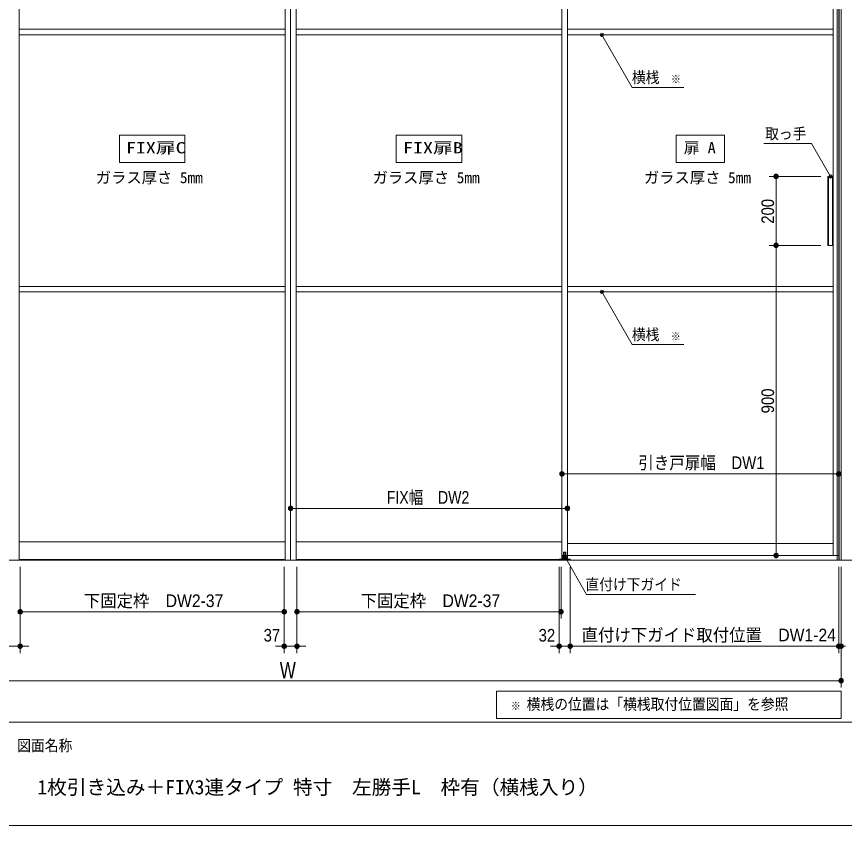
# Model space of a CAD drawing. Units: millimetres, scale not verified. Extents: x -6062 to 6062, y -3045 to 3045.
# Drawn here: x -3904 to -1503, y -2770 to -423 of the extents above; entities that cross this region are included whole.
import ezdxf
from ezdxf.enums import TextEntityAlignment as Align

# ---------------------------------------------------------------- set-up
doc = ezdxf.new("R2010")
doc.units = ezdxf.units.MM
doc.header["$LTSCALE"] = 20
doc.linetypes.add('CHAIN1', pattern=[8, 5, -1, 1, -1])
doc.linetypes.add('DOUBLE_CHAIN1', pattern=[8.8, 5, -1, 0.6, -0.6, 0.6, -1])
for name, color, linetype, lineweight in [('0-0_2寸法-2', 7, 'Continuous', 9), ('0-1_0', 7, 'Continuous', 9), ('0-2_2寸法-1', 7, 'Continuous', 9), ('0-3_2寸法-3', 7, 'Continuous', 9), ('0-4_3一般', 7, 'Continuous', 9), ('0-5_1図面枠', 7, 'Continuous', 9)]:
    doc.layers.add(name, color=color, linetype=linetype, lineweight=lineweight)
doc.styles.add('ＭＳ ゴシック', font='')
doc.styles.add('ＭＳ Ｐゴシック', font='')
doc.styles.get('ＭＳ ゴシック').set_extended_font_data('MS Gothic')
doc.styles.get('ＭＳ Ｐゴシック').set_extended_font_data('MS PGothic')

# ---------------------------------------------------------------- blocks, each defined once
blk = doc.blocks.new('_Dot')
at = {"layer": '0-1_0'}
for p, q in [((-10, 0), (-20, 0)), ((9.78, 2), (-9.78, 2)), ((7.99, 6), (-7.99, 6)), ((9.16, -3.98), (-9.16, -3.98)), ((6, -7.98), (-6, -7.98))]:
    blk.add_line(p, q, dxfattribs=at)
for points in [[(10, 0), (9.92, 1.25), (9.69, 2.49), (9.3, 3.68), (8.76, 4.82), (8.09, 5.88), (7.29, 6.85), (6.37, 7.71), (5.36, 8.44), (4.26, 9.05), (3.09, 9.51), (1.87, 9.82), (0.63, 9.98), (-0.63, 9.98), (-1.87, 9.82), (-3.09, 9.51), (-4.26, 9.05), (-5.36, 8.44), (-6.37, 7.71), (-7.29, 6.85), (-8.09, 5.88), (-8.76, 4.82), (-9.3, 3.68), (-9.69, 2.49), (-9.92, 1.25), (-10, 0), (0, 0)], [(-10, 0), (-9.92, -1.25), (-9.69, -2.49), (-9.3, -3.68), (-8.76, -4.82), (-8.09, -5.88), (-7.29, -6.85), (-6.37, -7.71), (-5.36, -8.44), (-4.26, -9.05), (-3.09, -9.51), (-1.87, -9.82), (-0.63, -9.98), (0.63, -9.98), (1.87, -9.82), (3.09, -9.51), (4.26, -9.05), (5.36, -8.44), (6.37, -7.71), (7.29, -6.85), (8.09, -5.88), (8.76, -4.82), (9.3, -3.68), (9.69, -2.49), (9.92, -1.25), (10, 0), (0, 0)]]:
    blk.add_lwpolyline(points, close=True, dxfattribs=at)
blk = doc.blocks.new('グループ-11')
at = {"layer": '0-4_3一般'}
for p, q in [((5360, 7000), (5360, -40000)), ((7360, -40000), (-60560, -40000))]:
    blk.add_line(p, q, dxfattribs=at)
blk = doc.blocks.new('グループ-12')
at = {"layer": '0-4_3一般'}
for p, q in [((-42180, 6840), (-42180, -40000)), ((-26760, -40000), (-26760, 6840)), ((-26440, -40000), (-26440, 7000)), ((-26440, -40000), (-26440, 6840)), ((-26440, 6840), (-26440, -40000)), ((-26120, 6840), (-26120, -40000)), ((-10700, -40000), (-10700, 6840)), ((-10380, -40000), (-10380, 6840)), ((5360, -40000), (5360, 7000)), ((-10380, 6100), (-10380, -39740)), ((5040, -39740), (5040, 6100)), ((5360, -39740), (5360, 6100)), ((-26760, -9200), (-42180, -9200)), ((-42180, -9520), (-26760, -9520)), ((-10700, -9200), (-26120, -9200)), ((-26120, -9520), (-10700, -9520)), ((5040, -9200), (-10380, -9200)), ((-10380, -9520), (5040, -9520)), ((5042, -17740), (4722, -17740)), ((4722, -21740), (4722, -17740)), ((4762, -17740), (4762, -21740)), ((5002, -17740), (5002, -21740)), ((-26760, -24120), (-42180, -24120)), ((-42180, -24440), (-26760, -24440)), ((-10700, -24120), (-26120, -24120)), ((-26120, -24440), (-10700, -24440)), ((5040, -24120), (-10380, -24120)), ((-10380, -24440), (5040, -24440)), ((-26760, -38940), (-42180, -38940)), ((-10700, -38940), (-26120, -38940)), ((5040, -39040), (-10380, -39040)), ((-10700, -39740), (5360, -39740)), ((-10640, -39862), (-10640, -39922)), ((-10580, -39862), (-10640, -39862)), ((-10615, -39800), (-10615, -39560)), ((-10465, -39800), (-10615, -39800)), ((-10614, -39800), (-10466, -39800)), ((-10614, -39862), (-10614, -39800)), ((-10605, -39550), (-10475, -39550)), ((-10500, -39862), (-10580, -39862)), ((-10440, -39862), (-10500, -39862)), ((-10466, -39862), (-10466, -39800)), ((-10465, -39560), (-10465, -39800)), ((-10440, -39862), (-10440, -39922)), ((-26440, -40000), (-42500, -40000)), ((-42130, -40000), (-42130, -39970)), ((-42130, -39970), (-26810, -39970)), ((-26810, -40000), (-42130, -40000)), ((-26810, -39970), (-26810, -40000)), ((-10380, -40000), (-26440, -40000)), ((-10440, -39942), (-10860, -39942)), ((-10640, -39922), (-10440, -39922)), ((-10440, -39922), (-10440, -39942))]:
    blk.add_line(p, q, dxfattribs=at)
at = {"layer": '0-4_3一般', "linetype": 'DOUBLE_CHAIN1'}
for p, q in [((-42180, -9200), (-42180, -9520)), ((-26760, -9520), (-26760, -9200)), ((-26120, -9200), (-26120, -9520)), ((5040, -9520), (5040, -9200)), ((-42180, -24120), (-42180, -24440)), ((-26760, -24440), (-26760, -24120)), ((-26120, -24120), (-26120, -24440)), ((5040, -24440), (5040, -24120))]:
    blk.add_line(p, q, dxfattribs=at)
at = {"layer": '0-4_3一般', "linetype": 'CHAIN1'}
blk.add_line((-10540, -39520), (-10540, -40027.8), dxfattribs=at)
at = {"layer": '0-4_3一般'}
for points in [[(5360, 6100), (-10700, 6100), (-10700, -39740)], [(5042, -17740), (5042, -21740), (4722, -21740)], [(-10860, -39942), (-10860, -40000), (-10220, -40000)], [(-10640, -39942), (-10640, -39922), (-10440, -39922)], [(-10220, -40000), (-10220, -39942), (-10440, -39942)]]:
    blk.add_lwpolyline(points, dxfattribs=at)
blk.add_lwpolyline([(-26070, -39970), (-10750, -39970), (-10750, -40000), (-26070, -40000)], close=True, dxfattribs=at)
for centre, start, end in [((-10605, -39560), 90, 180), ((-10475, -39560), 0, 90)]:
    blk.add_arc(centre, 10, start, end, dxfattribs=at)
blk.add_blockref('グループ-11', (0, 0), dxfattribs=at)
blk = doc.blocks.new('グループ-23')
at = {"layer": '0-4_3一般'}
for p, q in [((5260, -40000), (5260, 7000)), ((5380, 7000), (5380, -40000)), ((5500, 7000), (5500, -40000)), ((5500, -40000), (5260, -40000))]:
    blk.add_line(p, q, dxfattribs=at)
blk = doc.blocks.new('グループ-98')
at = {"layer": '0-5_1図面枠'}
blk.add_line((-80000, -49400), (80000, -49400), dxfattribs=at)
blk.add_lwpolyline([(-80000, 55400), (80000, 55400), (80000, -55400), (-80000, -55400)], close=True, dxfattribs=at)
blk = doc.blocks.new('図面枠')
at = {"layer": '0-5_1図面枠'}
blk.add_blockref('グループ-98', (0, 0), dxfattribs=at)
at = {"layer": '0-5_1図面枠', "style": 'ＭＳ ゴシック', "width": 0.9}
blk.add_text('図面名称', height=650.9, dxfattribs=at).set_placement((-42300.1, -51283.9), align=Align.BOTTOM_LEFT)

msp = doc.modelspace()

# ---------------------------------------------------------------- linework, layer by layer
at = {"layer": '0-0_2寸法-2'}
for p, q in [((-3894, -2020), (-3894, -2270)), ((-3128, -2020), (-3128, -2270)), ((-3091, -2020), (-3091, -2270)), ((-2330.5, -2020), (-2330.5, -2270)), ((-2298.5, -2020), (-2298.5, -2270)), ((-1519.5, -2020), (-1519.5, -2270)), ((-1512.5, -2020), (-1512.5, -2270)), ((-3931, -2250), (-3894, -2250)), ((-3881.29, -2250), (-3868.58, -2250)), ((-3140.71, -2250), (-3153.42, -2250)), ((-3091, -2250), (-3128, -2250)), ((-3078.29, -2250), (-3065.58, -2250)), ((-2343.21, -2250), (-2355.92, -2250)), ((-2298.5, -2250), (-2330.5, -2250)), ((-2285.79, -2250), (-2273.08, -2250)), ((-1532.21, -2250), (-1544.92, -2250)), ((-1519.5, -2250), (-1512.5, -2250))]:
    msp.add_line(p, q, dxfattribs=at)
at = {"layer": '0-2_2寸法-1'}
for p, q in [((-1571.2, -887), (-1721.2, -887)), ((-1701.2, -1074.29), (-1701.2, -899.71)), ((-1571.4, -1087), (-1721.2, -1087)), ((-1571.4, -1087), (-1721.2, -1087)), ((-1701.2, -1099.71), (-1701.2, -1974.29)), ((-2322.5, -1730), (-2322.3, -1730)), ((-1532.21, -1750), (-2309.79, -1750)), ((-1519.5, -1730), (-1519.3, -1730)), ((-3109.5, -1830), (-3109.3, -1830)), ((-2306.5, -1830), (-2306.3, -1830)), ((-3096.79, -1850), (-2319.21, -1850)), ((-1571.2, -1987), (-1721.2, -1987)), ((-3894, -2020), (-3894, -2170)), ((-3128, -2020), (-3128, -2170)), ((-3091, -2020), (-3091, -2170)), ((-2325, -2020), (-2325, -2170)), ((-2298.5, -2020), (-2298.5, -2270)), ((-1519.5, -2020), (-1519.5, -2270)), ((-3881.29, -2150), (-3140.71, -2150)), ((-3078.29, -2150), (-2337.71, -2150)), ((-1532.21, -2250), (-2285.79, -2250)), ((-1512.5, -2270), (-1512.5, -2370)), ((-4709.79, -2350), (-1525.21, -2350))]:
    msp.add_line(p, q, dxfattribs=at)
at = {"layer": '0-3_2寸法-3'}
for p, q in [((-2201.61, -475.01), (-2211.39, -475.01)), ((-2202.5, -479.01), (-2210.5, -479.01)), ((-2206.33, -471.01), (-2206.67, -471.01)), ((-2206.33, -471.01), (-2206.67, -471.01)), ((-1538.31, -886.01), (-1548.09, -886.01)), ((-1543.03, -882.01), (-1543.37, -882.01)), ((-1543.03, -882.01), (-1543.37, -882.01)), ((-1539.2, -890.01), (-1547.2, -890.01)), ((-2201.61, -1221.01), (-2211.39, -1221.01)), ((-2206.33, -1217.01), (-2206.67, -1217.01)), ((-2206.33, -1217.01), (-2206.67, -1217.01)), ((-2202.5, -1225.01), (-2210.5, -1225.01)), ((-2309.61, -1989.01), (-2319.39, -1989.01)), ((-2310.5, -1993.01), (-2318.5, -1993.01)), ((-2314.33, -1985.01), (-2314.67, -1985.01)), ((-2314.33, -1985.01), (-2314.67, -1985.01))]:
    msp.add_line(p, q, dxfattribs=at)
for points in [[(-1969.16, -628.84), (-2118.26, -628.84), (-2206.5, -476)], [(-1543.2, -887), (-1598.44, -791.33), (-1736.96, -791.33)], [(-1969.16, -1374.84), (-2118.26, -1374.84), (-2206.5, -1222)], [(-2314.5, -1990), (-2250.99, -2100), (-1934.98, -2100)]]:
    msp.add_lwpolyline(points, dxfattribs=at)
for points in [[(-3416, -847), (-3606, -847), (-3606, -767), (-3416, -767)], [(-2613, -847), (-2803, -847), (-2803, -767), (-2613, -767)], [(-1851, -847), (-1991, -847), (-1991, -767), (-1851, -767)], [(-2512.5, -2380), (-1512.5, -2380), (-1512.5, -2460), (-2512.5, -2460)]]:
    msp.add_lwpolyline(points, close=True, dxfattribs=at)
for centre in [(-2206.5, -476), (-2206.5, -476), (-1543.2, -887), (-1543.2, -887), (-2206.5, -1222), (-2206.5, -1222), (-2314.5, -1990), (-2314.5, -1990)]:
    msp.add_circle(centre, 5.01, dxfattribs=at)

# ---------------------------------------------------------------- block references
at = {"layer": '0-0_2寸法-2', "xscale": 0.6356201, "yscale": 0.6356201, "rotation": 180}
for p in [(-3894, -2250), (-3091, -2250), (-2298.5, -2250), (-1512.5, -2250)]:
    msp.add_blockref('_Dot', p, dxfattribs=at)
at = {"layer": '0-0_2寸法-2', "xscale": 0.6356201, "yscale": 0.6356201}
for p in [(-3128, -2250), (-2330.5, -2250), (-1519.5, -2250)]:
    msp.add_blockref('_Dot', p, dxfattribs=at)
at = {"layer": '0-2_2寸法-1', "xscale": 0.6356201, "yscale": 0.6356201}
for p, rotation in [((-1701.2, -887), 90), ((-1701.2, -1087), 270), ((-1701.2, -1087), 90), ((-2322.5, -1750), 180), ((-3109.5, -1850), 180), ((-1701.2, -1987), 270), ((-3894, -2150), 180), ((-3091, -2150), 180), ((-2298.5, -2250), 180)]:
    msp.add_blockref('_Dot', p, dxfattribs=dict(at, rotation=rotation))
for p in [(-1519.5, -1750), (-2306.5, -1850), (-3128, -2150), (-2325, -2150), (-1519.5, -2250), (-1512.5, -2350)]:
    msp.add_blockref('_Dot', p, dxfattribs=at)
at = {"layer": '0-4_3一般', "xscale": 0.05, "yscale": 0.05}
for name in ['グループ-12', 'グループ-23']:
    msp.add_blockref(name, (-1787.5, 0), dxfattribs=at)
at = {"layer": '0-5_1図面枠', "xscale": 0.05, "yscale": 0.05}
msp.add_blockref('図面枠', (-1787.5, 0), dxfattribs=at)

# ---------------------------------------------------------------- texts
at = {"layer": '0-0_2寸法-2', "style": 'ＭＳ Ｐゴシック', "width": 0.9}
for s, p in [('37', (-3187.8, -2247.52)), ('32', (-2390.09, -2247.52))]:
    msp.add_text(s, height=36.66, dxfattribs=at).set_placement(p, align=Align.BOTTOM_LEFT)
at = {"layer": '0-2_2寸法-1', "style": 'ＭＳ Ｐゴシック', "width": 0.9}
for s, p in [('200', (-1696.24, -1024.28)), ('900', (-1696.24, -1574.38))]:
    msp.add_text(s, height=36.66, rotation=90, dxfattribs=at).set_placement(p, align=Align.BOTTOM_LEFT)
at = {"layer": '0-2_2寸法-1', "style": 'ＭＳ Ｐゴシック'}
for s, height, width, p in [('引き戸扉幅\u3000DW1', 36.69, 0.9, (-2101.02, -1747.07)), ('FIX幅\u3000DW2', 36.69, 0.85, (-2830.5, -1847.65)), ('下固定枠\u3000DW2-37', 36.66, 0.95, (-3709.37, -2147.47)), ('下固定枠\u3000DW2-37', 36.66, 0.95, (-2906.37, -2147.47)), ('直付け下ガイド取付位置\u3000DW1-24', 36.69, 0.95, (-2265.38, -2246.79)), ('W', 47.17, 0.8, (-3140.96, -2357.07))]:
    msp.add_text(s, height=height, dxfattribs=dict(at, width=width)).set_placement(p, align=Align.BOTTOM_LEFT)
at = {"layer": '0-3_2寸法-3', "style": 'ＭＳ ゴシック'}
for s, height, width, p in [('横桟', 32.55, 0.9, (-2119.61, -625.66)), ('※', 23.31, 0.9, (-2006.26, -623.88)), ('取っ手', 32.55, 0.9, (-1733.1, -788.94)), ('FIX扉C', 32.55, 1.3, (-3587.01, -829.87)), ('FIX扉B', 32.55, 1.3, (-2783.04, -829.87)), ('扉 A', 32.55, 1.05, (-1969.51, -829.87)), ('横桟', 32.55, 0.9, (-2119.61, -1371.66)), ('※', 23.31, 0.9, (-2006.26, -1369.88)), ('直付け下ガイド', 32.55, 0.9, (-2254.44, -2096.83)), ('横桟の位置は「横桟取付位置図面」を参照', 32.55, 0.9, (-2424.68, -2444.03)), ('※', 23.31, 0.9, (-2470.52, -2442.25))]:
    msp.add_text(s, height=height, dxfattribs=dict(at, width=width)).set_placement(p, align=Align.BOTTOM_LEFT)
for p in [(-3674.79, -916.45), (-2871.79, -916.45), (-2084.79, -916.45)]:
    msp.add_text('ガラス厚さ 5mm', height=32.55, dxfattribs=at).set_placement(p, align=Align.BOTTOM_LEFT)
at = {"layer": '0-5_1図面枠', "style": 'ＭＳ ゴシック'}
msp.add_text('1枚引き込み＋FIX3連タイプ 特寸\u3000左勝手L\u3000枠有（横桟入り）', height=41.84, dxfattribs=at).set_placement((-3844.15, -2692.37), align=Align.BOTTOM_LEFT)

doc.saveas('drawing.dxf')
